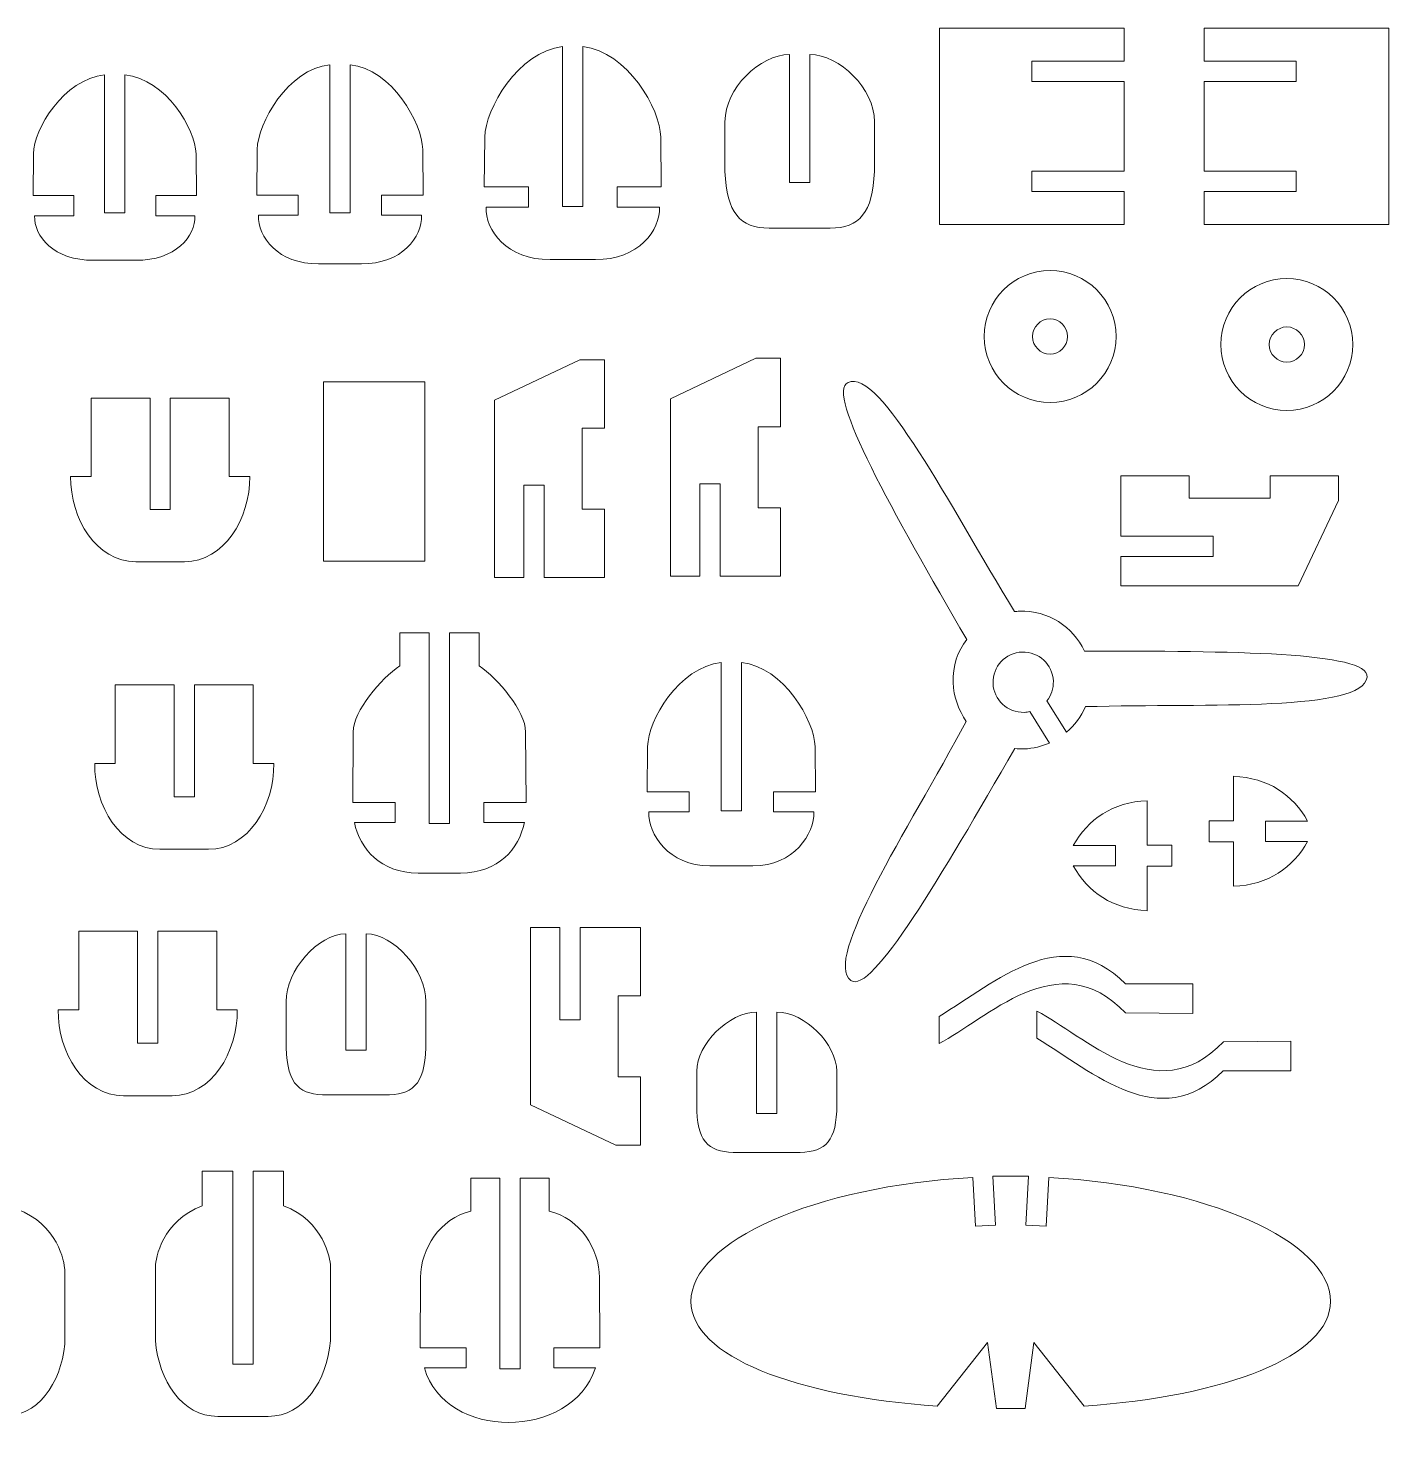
# Model space of a CAD drawing. Header units: centimetres. Extents: x -27.4 to 7.4, y -0.9 to 42.2.
# Drawn here: x -12.75 to 7.41, y -0.87 to 20.05 of the extents above; entities that cross this region are included whole.
import ezdxf

# ---------------------------------------------------------------- set-up
doc = ezdxf.new("R2010")
doc.units = ezdxf.units.CM
doc.header["$MEASUREMENT"] = 0
doc.layers.add('Camada 1', color=7, linetype='Continuous')

msp = doc.modelspace()

# ---------------------------------------------------------------- linework, layer by layer
at = {"layer": 'Camada 1', "lineweight": 9}
for points, knots in [([(3.48511, 17.63029), (3.48511, 17.63029), (3.48511, 17.14361), (3.48511, 17.14361), (3.48511, 17.14361), (3.48511, 17.14361), (0.7486, 17.14361), (0.7486, 17.14361), (0.7486, 17.14361), (0.7486, 17.14361), (0.7486, 20.04913), (0.7486, 20.04913), (0.7486, 20.04913), (0.7486, 20.04913), (3.48511, 20.04913), (3.48511, 20.04913), (3.48511, 20.04913), (3.48511, 20.04913), (3.48511, 19.56245), (3.48511, 19.56245), (3.48511, 19.56245), (3.48511, 19.56245), (2.12083, 19.56245), (2.12083, 19.56245), (2.12083, 19.56245), (2.12083, 19.56245), (2.12083, 19.26245), (2.12083, 19.26245), (2.12083, 19.26245), (2.12083, 19.26245), (3.48511, 19.26245), (3.48511, 19.26245), (3.48511, 19.26245), (3.48511, 19.26245), (3.48511, 17.93029), (3.48511, 17.93029), (3.48511, 17.93029), (3.48511, 17.93029), (2.12083, 17.93029), (2.12083, 17.93029), (2.12083, 17.93029), (2.12083, 17.93029), (2.12083, 17.63029), (2.12083, 17.63029), (2.12083, 17.63029), (2.12083, 17.63029), (3.48511, 17.63029), (3.48511, 17.63029)], [0, 0, 0, 0, 0.07692308, 0.07692308, 0.07692308, 0.07692308, 0.15384615, 0.15384615, 0.15384615, 0.15384615, 0.23076923, 0.23076923, 0.23076923, 0.23076923, 0.30769231, 0.30769231, 0.30769231, 0.30769231, 0.38461538, 0.38461538, 0.38461538, 0.38461538, 0.46153846, 0.46153846, 0.46153846, 0.46153846, 0.53846154, 0.53846154, 0.53846154, 0.53846154, 0.61538462, 0.61538462, 0.61538462, 0.61538462, 0.69230769, 0.69230769, 0.69230769, 0.69230769, 0.76923077, 0.76923077, 0.76923077, 0.76923077, 0.84615385, 0.84615385, 0.84615385, 0.84615385, 1, 1, 1, 1]), ([(4.67045, 17.63029), (4.67045, 17.63029), (4.67045, 17.14361), (4.67045, 17.14361), (4.67045, 17.14361), (4.67045, 17.14361), (7.40696, 17.14361), (7.40696, 17.14361), (7.40696, 17.14361), (7.40696, 17.14361), (7.40696, 20.04913), (7.40696, 20.04913), (7.40696, 20.04913), (7.40696, 20.04913), (4.67045, 20.04913), (4.67045, 20.04913), (4.67045, 20.04913), (4.67045, 20.04913), (4.67045, 19.56245), (4.67045, 19.56245), (4.67045, 19.56245), (4.67045, 19.56245), (6.03473, 19.56245), (6.03473, 19.56245), (6.03473, 19.56245), (6.03473, 19.56245), (6.03473, 19.26245), (6.03473, 19.26245), (6.03473, 19.26245), (6.03473, 19.26245), (4.67045, 19.26245), (4.67045, 19.26245), (4.67045, 19.26245), (4.67045, 19.26245), (4.67045, 17.93029), (4.67045, 17.93029), (4.67045, 17.93029), (4.67045, 17.93029), (6.03473, 17.93029), (6.03473, 17.93029), (6.03473, 17.93029), (6.03473, 17.93029), (6.03473, 17.63029), (6.03473, 17.63029), (6.03473, 17.63029), (6.03473, 17.63029), (4.67045, 17.63029), (4.67045, 17.63029)], [0, 0, 0, 0, 0.07692308, 0.07692308, 0.07692308, 0.07692308, 0.15384615, 0.15384615, 0.15384615, 0.15384615, 0.23076923, 0.23076923, 0.23076923, 0.23076923, 0.30769231, 0.30769231, 0.30769231, 0.30769231, 0.38461538, 0.38461538, 0.38461538, 0.38461538, 0.46153846, 0.46153846, 0.46153846, 0.46153846, 0.53846154, 0.53846154, 0.53846154, 0.53846154, 0.61538462, 0.61538462, 0.61538462, 0.61538462, 0.69230769, 0.69230769, 0.69230769, 0.69230769, 0.76923077, 0.76923077, 0.76923077, 0.76923077, 0.84615385, 0.84615385, 0.84615385, 0.84615385, 1, 1, 1, 1]), ([(-3.39793, 17.40148), (-3.38403, 17.05826), (-3.70798, 16.61525), (-4.34589, 16.62398), (-4.34589, 16.62398), (-4.34589, 16.62398), (-5.01947, 16.62398), (-5.01947, 16.62398), (-5.01947, 16.62398), (-5.65738, 16.61525), (-5.98133, 17.05826), (-5.96744, 17.40148), (-5.96744, 17.40148), (-5.96744, 17.40148), (-5.33916, 17.40148), (-5.33916, 17.40148), (-5.33916, 17.40148), (-5.33916, 17.40148), (-5.33916, 17.70148), (-5.33916, 17.70148), (-5.33916, 17.70148), (-5.33916, 17.70148), (-5.99335, 17.70148), (-5.99335, 17.70148), (-5.99335, 17.70148), (-5.99335, 17.70148), (-5.98646, 18.43506), (-5.98646, 18.43506), (-5.98646, 18.43506), (-5.98064, 18.84987), (-5.49278, 19.70455), (-4.83267, 19.77857), (-4.83267, 19.77857), (-4.83267, 19.77857), (-4.83267, 17.40736), (-4.83267, 17.40736), (-4.83267, 17.40736), (-4.83267, 17.40736), (-4.53267, 17.40736), (-4.53267, 17.40736), (-4.53267, 17.40736), (-4.53267, 17.40736), (-4.53267, 19.77857), (-4.53267, 19.77857), (-4.53267, 19.77857), (-3.87257, 19.70455), (-3.38473, 18.84987), (-3.37891, 18.43506), (-3.37891, 18.43506), (-3.37891, 18.43506), (-3.37203, 17.70148), (-3.37203, 17.70148), (-3.37203, 17.70148), (-3.37203, 17.70148), (-4.0262, 17.70148), (-4.0262, 17.70148), (-4.0262, 17.70148), (-4.0262, 17.70148), (-4.0262, 17.40148), (-4.0262, 17.40148), (-4.0262, 17.40148), (-4.0262, 17.40148), (-3.39793, 17.40148), (-3.39793, 17.40148)], [0, 0, 0, 0, 0.05882353, 0.05882353, 0.05882353, 0.05882353, 0.11764706, 0.11764706, 0.11764706, 0.11764706, 0.17647059, 0.17647059, 0.17647059, 0.17647059, 0.23529412, 0.23529412, 0.23529412, 0.23529412, 0.29411765, 0.29411765, 0.29411765, 0.29411765, 0.35294118, 0.35294118, 0.35294118, 0.35294118, 0.41176471, 0.41176471, 0.41176471, 0.41176471, 0.47058824, 0.47058824, 0.47058824, 0.47058824, 0.52941176, 0.52941176, 0.52941176, 0.52941176, 0.58823529, 0.58823529, 0.58823529, 0.58823529, 0.64705882, 0.64705882, 0.64705882, 0.64705882, 0.70588235, 0.70588235, 0.70588235, 0.70588235, 0.76470588, 0.76470588, 0.76470588, 0.76470588, 0.82352941, 0.82352941, 0.82352941, 0.82352941, 0.88235294, 0.88235294, 0.88235294, 0.88235294, 1, 1, 1, 1]), ([(-6.92363, 17.27858), (-6.91055, 16.95786), (-7.21517, 16.55377), (-7.81502, 16.56189), (-7.81502, 16.56189), (-7.81502, 16.56189), (-8.44845, 16.56189), (-8.44845, 16.56189), (-8.44845, 16.56189), (-9.04831, 16.55377), (-9.35293, 16.95786), (-9.33985, 17.27858), (-9.33985, 17.27858), (-9.33985, 17.27858), (-8.74906, 17.27858), (-8.74906, 17.27858), (-8.74906, 17.27858), (-8.74906, 17.27858), (-8.74906, 17.57858), (-8.74906, 17.57858), (-8.74906, 17.57858), (-8.74906, 17.57858), (-9.36423, 17.57858), (-9.36423, 17.57858), (-9.36423, 17.57858), (-9.36423, 17.57858), (-9.35776, 18.2542), (-9.35776, 18.2542), (-9.35776, 18.2542), (-9.35227, 18.64177), (-8.90245, 19.4404), (-8.28174, 19.50957), (-8.28174, 19.50957), (-8.28174, 19.50957), (-8.28174, 17.31691), (-8.28174, 17.31691), (-8.28174, 17.31691), (-8.28174, 17.31691), (-7.98174, 17.31691), (-7.98174, 17.31691), (-7.98174, 17.31691), (-7.98174, 17.31691), (-7.98174, 19.50957), (-7.98174, 19.50957), (-7.98174, 19.50957), (-7.36101, 19.4404), (-6.91121, 18.64177), (-6.90573, 18.2542), (-6.90573, 18.2542), (-6.90573, 18.2542), (-6.89927, 17.57858), (-6.89927, 17.57858), (-6.89927, 17.57858), (-6.89927, 17.57858), (-7.51441, 17.57858), (-7.51441, 17.57858), (-7.51441, 17.57858), (-7.51441, 17.57858), (-7.51441, 17.27858), (-7.51441, 17.27858), (-7.51441, 17.27858), (-7.51441, 17.27858), (-6.92363, 17.27858), (-6.92363, 17.27858)], [0, 0, 0, 0, 0.05882353, 0.05882353, 0.05882353, 0.05882353, 0.11764706, 0.11764706, 0.11764706, 0.11764706, 0.17647059, 0.17647059, 0.17647059, 0.17647059, 0.23529412, 0.23529412, 0.23529412, 0.23529412, 0.29411765, 0.29411765, 0.29411765, 0.29411765, 0.35294118, 0.35294118, 0.35294118, 0.35294118, 0.41176471, 0.41176471, 0.41176471, 0.41176471, 0.47058824, 0.47058824, 0.47058824, 0.47058824, 0.52941176, 0.52941176, 0.52941176, 0.52941176, 0.58823529, 0.58823529, 0.58823529, 0.58823529, 0.64705882, 0.64705882, 0.64705882, 0.64705882, 0.70588235, 0.70588235, 0.70588235, 0.70588235, 0.76470588, 0.76470588, 0.76470588, 0.76470588, 0.82352941, 0.82352941, 0.82352941, 0.82352941, 0.88235294, 0.88235294, 0.88235294, 0.88235294, 1, 1, 1, 1]), ([(-1.17078, 19.65979), (-1.17078, 19.65979), (-1.17078, 17.76574), (-1.17078, 17.76574), (-1.17078, 17.76574), (-1.17078, 17.76574), (-1.47078, 17.76574), (-1.47078, 17.76574), (-1.47078, 17.76574), (-1.47078, 17.76574), (-1.47078, 19.65979), (-1.47078, 19.65979), (-1.47078, 19.65979), (-1.91326, 19.65897), (-2.42794, 19.15731), (-2.42794, 18.66422), (-2.42794, 18.66422), (-2.42794, 18.66422), (-2.42794, 17.92634), (-2.42794, 17.92634), (-2.42794, 17.92634), (-2.40542, 17.31922), (-2.2051, 17.08827), (-1.7717, 17.08965), (-1.7717, 17.08965), (-1.7717, 17.08965), (-0.86987, 17.08965), (-0.86987, 17.08965), (-0.86987, 17.08965), (-0.43647, 17.08827), (-0.23614, 17.31922), (-0.21362, 17.92634), (-0.21362, 17.92634), (-0.21362, 17.92634), (-0.21362, 18.66422), (-0.21362, 18.66422), (-0.21362, 18.66422), (-0.21362, 19.1573), (-0.7283, 19.65897), (-1.17078, 19.65979)], [0, 0, 0, 0, 0.09090909, 0.09090909, 0.09090909, 0.09090909, 0.18181818, 0.18181818, 0.18181818, 0.18181818, 0.27272727, 0.27272727, 0.27272727, 0.27272727, 0.36363636, 0.36363636, 0.36363636, 0.36363636, 0.45454545, 0.45454545, 0.45454545, 0.45454545, 0.54545455, 0.54545455, 0.54545455, 0.54545455, 0.63636364, 0.63636364, 0.63636364, 0.63636364, 0.72727273, 0.72727273, 0.72727273, 0.72727273, 0.81818182, 0.81818182, 0.81818182, 0.81818182, 1, 1, 1, 1]), ([(-10.25805, 17.57068), (-10.25805, 17.57068), (-10.2644, 18.18963), (-10.2644, 18.18963), (-10.2644, 18.18963), (-10.26979, 18.55062), (-10.70904, 19.29443), (-11.31885, 19.35884), (-11.31885, 19.35884), (-11.31885, 19.35884), (-11.31885, 17.31669), (-11.31885, 17.31669), (-11.31885, 17.31669), (-11.31885, 17.31669), (-11.61885, 17.31669), (-11.61885, 17.31669), (-11.61885, 17.31669), (-11.61885, 17.31669), (-11.61885, 19.35884), (-11.61885, 19.35884), (-11.61885, 19.35884), (-12.22867, 19.29443), (-12.66795, 18.55062), (-12.67333, 18.18963), (-12.67333, 18.18963), (-12.67333, 18.18963), (-12.67967, 17.57068), (-12.67967, 17.57068), (-12.67967, 17.57068), (-12.67967, 17.57068), (-12.07533, 17.57068), (-12.07533, 17.57068), (-12.07533, 17.57068), (-12.07533, 17.57068), (-12.07533, 17.27068), (-12.07533, 17.27068), (-12.07533, 17.27068), (-12.07533, 17.27068), (-12.65574, 17.27068), (-12.65574, 17.27068), (-12.65574, 17.27068), (-12.66859, 16.97198), (-12.36932, 16.60591), (-11.78, 16.6135), (-11.78, 16.6135), (-11.78, 16.6135), (-11.15772, 16.6135), (-11.15772, 16.6135), (-11.15772, 16.6135), (-10.56841, 16.60591), (-10.26915, 16.97198), (-10.28199, 17.27068), (-10.28199, 17.27068), (-10.28199, 17.27068), (-10.8624, 17.27068), (-10.8624, 17.27068), (-10.8624, 17.27068), (-10.8624, 17.27068), (-10.8624, 17.57068), (-10.8624, 17.57068), (-10.8624, 17.57068), (-10.8624, 17.57068), (-10.25805, 17.57068), (-10.25805, 17.57068)], [0, 0, 0, 0, 0.05882353, 0.05882353, 0.05882353, 0.05882353, 0.11764706, 0.11764706, 0.11764706, 0.11764706, 0.17647059, 0.17647059, 0.17647059, 0.17647059, 0.23529412, 0.23529412, 0.23529412, 0.23529412, 0.29411765, 0.29411765, 0.29411765, 0.29411765, 0.35294118, 0.35294118, 0.35294118, 0.35294118, 0.41176471, 0.41176471, 0.41176471, 0.41176471, 0.47058824, 0.47058824, 0.47058824, 0.47058824, 0.52941176, 0.52941176, 0.52941176, 0.52941176, 0.58823529, 0.58823529, 0.58823529, 0.58823529, 0.64705882, 0.64705882, 0.64705882, 0.64705882, 0.70588235, 0.70588235, 0.70588235, 0.70588235, 0.76470588, 0.76470588, 0.76470588, 0.76470588, 0.82352941, 0.82352941, 0.82352941, 0.82352941, 0.88235294, 0.88235294, 0.88235294, 0.88235294, 1, 1, 1, 1]), ([(1.41245, 15.48358), (1.41245, 16.02305), (1.84975, 16.46032), (2.38921, 16.46032), (2.38921, 16.46032), (2.92866, 16.46032), (3.36597, 16.02305), (3.36597, 15.48358), (3.36597, 15.48358), (3.36597, 14.94414), (2.92866, 14.50682), (2.38921, 14.50682), (2.38921, 14.50682), (1.84975, 14.50682), (1.41245, 14.94414), (1.41245, 15.48358)], [0, 0, 0, 0, 0.2, 0.2, 0.2, 0.2, 0.4, 0.4, 0.4, 0.4, 0.6, 0.6, 0.6, 0.6, 1, 1, 1, 1]), ([(4.92005, 15.36485), (4.92005, 15.90431), (5.35735, 16.34161), (5.89679, 16.34161), (5.89679, 16.34161), (6.43626, 16.34161), (6.87357, 15.90431), (6.87357, 15.36485), (6.87357, 15.36485), (6.87357, 14.8254), (6.43626, 14.38809), (5.89679, 14.38809), (5.89679, 14.38809), (5.35735, 14.38809), (4.92005, 14.8254), (4.92005, 15.36485)], [0, 0, 0, 0, 0.2, 0.2, 0.2, 0.2, 0.4, 0.4, 0.4, 0.4, 0.6, 0.6, 0.6, 0.6, 1, 1, 1, 1]), ([(2.1292, 15.48358), (2.1292, 15.62717), (2.24561, 15.74357), (2.38921, 15.74357), (2.38921, 15.74357), (2.53281, 15.74357), (2.6492, 15.62717), (2.6492, 15.48358), (2.6492, 15.48358), (2.6492, 15.34), (2.53281, 15.22359), (2.38921, 15.22359), (2.38921, 15.22359), (2.24561, 15.22359), (2.1292, 15.34), (2.1292, 15.48358)], [0, 0, 0, 0, 0.2, 0.2, 0.2, 0.2, 0.4, 0.4, 0.4, 0.4, 0.6, 0.6, 0.6, 0.6, 1, 1, 1, 1]), ([(5.63681, 15.36485), (5.63681, 15.50844), (5.75321, 15.62486), (5.89679, 15.62486), (5.89679, 15.62486), (6.04041, 15.62486), (6.15681, 15.50844), (6.15681, 15.36485), (6.15681, 15.36485), (6.15681, 15.22125), (6.04041, 15.10485), (5.89679, 15.10485), (5.89679, 15.10485), (5.75321, 15.10485), (5.63681, 15.22125), (5.63681, 15.36485)], [0, 0, 0, 0, 0.2, 0.2, 0.2, 0.2, 0.4, 0.4, 0.4, 0.4, 0.6, 0.6, 0.6, 0.6, 1, 1, 1, 1]), ([(-4.2145, 12.92621), (-4.2145, 12.92621), (-4.54459, 12.92621), (-4.54459, 12.92621), (-4.54459, 12.92621), (-4.54459, 12.92621), (-4.54459, 14.12621), (-4.54459, 14.12621), (-4.54459, 14.12621), (-4.54459, 14.12621), (-4.2145, 14.12621), (-4.2145, 14.12621), (-4.2145, 14.12621), (-4.2145, 14.12621), (-4.2145, 15.13976), (-4.2145, 15.13976), (-4.2145, 15.13976), (-4.2145, 15.13976), (-4.58015, 15.13976), (-4.58015, 15.13976), (-4.58015, 15.13976), (-4.58015, 15.13976), (-5.84374, 14.5406), (-5.84374, 14.5406), (-5.84374, 14.5406), (-5.84374, 14.5406), (-5.84374, 11.91285), (-5.84374, 11.91285), (-5.84374, 11.91285), (-5.84374, 11.91285), (-5.40849, 11.91285), (-5.40849, 11.91285), (-5.40849, 11.91285), (-5.40849, 11.91285), (-5.40849, 13.28108), (-5.40849, 13.28108), (-5.40849, 13.28108), (-5.40849, 13.28108), (-5.10849, 13.28108), (-5.10849, 13.28108), (-5.10849, 13.28108), (-5.10849, 13.28108), (-5.10849, 11.91285), (-5.10849, 11.91285), (-5.10849, 11.91285), (-5.10849, 11.91285), (-4.2145, 11.91285), (-4.2145, 11.91285), (-4.2145, 11.91285), (-4.2145, 11.91285), (-4.2145, 12.92621), (-4.2145, 12.92621)], [0, 0, 0, 0, 0.07142857, 0.07142857, 0.07142857, 0.07142857, 0.14285714, 0.14285714, 0.14285714, 0.14285714, 0.21428571, 0.21428571, 0.21428571, 0.21428571, 0.28571429, 0.28571429, 0.28571429, 0.28571429, 0.35714286, 0.35714286, 0.35714286, 0.35714286, 0.42857143, 0.42857143, 0.42857143, 0.42857143, 0.5, 0.5, 0.5, 0.5, 0.57142857, 0.57142857, 0.57142857, 0.57142857, 0.64285714, 0.64285714, 0.64285714, 0.64285714, 0.71428571, 0.71428571, 0.71428571, 0.71428571, 0.78571429, 0.78571429, 0.78571429, 0.78571429, 0.85714286, 0.85714286, 0.85714286, 0.85714286, 1, 1, 1, 1]), ([(-1.6057, 12.94738), (-1.6057, 12.94738), (-1.93579, 12.94738), (-1.93579, 12.94738), (-1.93579, 12.94738), (-1.93579, 12.94738), (-1.93579, 14.14738), (-1.93579, 14.14738), (-1.93579, 14.14738), (-1.93579, 14.14738), (-1.6057, 14.14738), (-1.6057, 14.14738), (-1.6057, 14.14738), (-1.6057, 14.14738), (-1.6057, 15.16093), (-1.6057, 15.16093), (-1.6057, 15.16093), (-1.6057, 15.16093), (-1.97135, 15.16093), (-1.97135, 15.16093), (-1.97135, 15.16093), (-1.97135, 15.16093), (-3.23494, 14.56177), (-3.23494, 14.56177), (-3.23494, 14.56177), (-3.23494, 14.56177), (-3.23494, 11.93402), (-3.23494, 11.93402), (-3.23494, 11.93402), (-3.23494, 11.93402), (-2.79969, 11.93402), (-2.79969, 11.93402), (-2.79969, 11.93402), (-2.79969, 11.93402), (-2.79969, 13.30225), (-2.79969, 13.30225), (-2.79969, 13.30225), (-2.79969, 13.30225), (-2.49969, 13.30225), (-2.49969, 13.30225), (-2.49969, 13.30225), (-2.49969, 13.30225), (-2.49969, 11.93402), (-2.49969, 11.93402), (-2.49969, 11.93402), (-2.49969, 11.93402), (-1.6057, 11.93402), (-1.6057, 11.93402), (-1.6057, 11.93402), (-1.6057, 11.93402), (-1.6057, 12.94738), (-1.6057, 12.94738)], [0, 0, 0, 0, 0.07142857, 0.07142857, 0.07142857, 0.07142857, 0.14285714, 0.14285714, 0.14285714, 0.14285714, 0.21428571, 0.21428571, 0.21428571, 0.21428571, 0.28571429, 0.28571429, 0.28571429, 0.28571429, 0.35714286, 0.35714286, 0.35714286, 0.35714286, 0.42857143, 0.42857143, 0.42857143, 0.42857143, 0.5, 0.5, 0.5, 0.5, 0.57142857, 0.57142857, 0.57142857, 0.57142857, 0.64285714, 0.64285714, 0.64285714, 0.64285714, 0.71428571, 0.71428571, 0.71428571, 0.71428571, 0.78571429, 0.78571429, 0.78571429, 0.78571429, 0.85714286, 0.85714286, 0.85714286, 0.85714286, 1, 1, 1, 1]), ([(2.34188, 10.08738), (2.34188, 10.08738), (2.63415, 9.62218), (2.63415, 9.62218), (2.63415, 9.62218), (2.74935, 9.72363), (2.85313, 9.8582), (2.91315, 10.00138), (2.91315, 10.00138), (4.76669, 10.05193), (7.0277, 9.9252), (7.08473, 10.44019), (7.08473, 10.44019), (7.12625, 10.81499), (5.06144, 10.82361), (2.89731, 10.82554), (2.89731, 10.82554), (2.72961, 11.1863), (2.35758, 11.43042), (1.93488, 11.41512), (1.93488, 11.41512), (1.90996, 11.41421), (1.8852, 11.41242), (1.86196, 11.4099), (1.86196, 11.4099), (0.8925, 12.98998), (-0.12824, 15.01142), (-0.6027, 14.80328), (-0.6027, 14.80328), (-0.94808, 14.65186), (0.07687, 12.85934), (1.15479, 10.99377), (1.15479, 10.99377), (1.01903, 10.8238), (0.94347, 10.59942), (0.95219, 10.35859), (0.95219, 10.35859), (0.95995, 10.14434), (1.03329, 9.94784), (1.14823, 9.78343), (1.14823, 9.78343), (0.26134, 8.14846), (-0.97893, 6.25375), (-0.56144, 5.9469), (-0.56144, 5.9469), (-0.25758, 5.72351), (0.78228, 7.50741), (1.86557, 9.38065), (1.86557, 9.38065), (1.91205, 9.37581), (1.96009, 9.37413), (2.00871, 9.3759), (2.00871, 9.3759), (2.13614, 9.38051), (2.26925, 9.41582), (2.38015, 9.46261), (2.38015, 9.46261), (2.38015, 9.46261), (2.08788, 9.92781), (2.08788, 9.92781), (2.08788, 9.92781), (2.06219, 9.9222), (2.03416, 9.91783), (2.00694, 9.91685), (2.00694, 9.91685), (1.76036, 9.90792), (1.55316, 10.10063), (1.54423, 10.34724), (1.54423, 10.34724), (1.53531, 10.59382), (1.72801, 10.80101), (1.97461, 10.80995), (1.97461, 10.80995), (2.22121, 10.81886), (2.4284, 10.62615), (2.43732, 10.37957), (2.43732, 10.37957), (2.44133, 10.2692), (2.40536, 10.16765), (2.34188, 10.08738)], [0, 0, 0, 0, 0.04761905, 0.04761905, 0.04761905, 0.04761905, 0.0952381, 0.0952381, 0.0952381, 0.0952381, 0.14285714, 0.14285714, 0.14285714, 0.14285714, 0.19047619, 0.19047619, 0.19047619, 0.19047619, 0.23809524, 0.23809524, 0.23809524, 0.23809524, 0.28571429, 0.28571429, 0.28571429, 0.28571429, 0.33333333, 0.33333333, 0.33333333, 0.33333333, 0.38095238, 0.38095238, 0.38095238, 0.38095238, 0.42857143, 0.42857143, 0.42857143, 0.42857143, 0.47619048, 0.47619048, 0.47619048, 0.47619048, 0.52380952, 0.52380952, 0.52380952, 0.52380952, 0.57142857, 0.57142857, 0.57142857, 0.57142857, 0.61904762, 0.61904762, 0.61904762, 0.61904762, 0.66666667, 0.66666667, 0.66666667, 0.66666667, 0.71428571, 0.71428571, 0.71428571, 0.71428571, 0.76190476, 0.76190476, 0.76190476, 0.76190476, 0.80952381, 0.80952381, 0.80952381, 0.80952381, 0.85714286, 0.85714286, 0.85714286, 0.85714286, 0.9047619, 0.9047619, 0.9047619, 0.9047619, 1, 1, 1, 1]), ([(-8.3739, 12.15583), (-8.3739, 12.15583), (-8.3739, 14.81392), (-8.3739, 14.81392), (-8.3739, 14.81392), (-8.3739, 14.81392), (-6.87471, 14.81392), (-6.87471, 14.81392), (-6.87471, 14.81392), (-6.87471, 14.81392), (-6.87471, 12.15583), (-6.87471, 12.15583), (-6.87471, 12.15583), (-6.87471, 12.15583), (-8.3739, 12.15583), (-8.3739, 12.15583)], [0, 0, 0, 0, 0.2, 0.2, 0.2, 0.2, 0.4, 0.4, 0.4, 0.4, 0.6, 0.6, 0.6, 0.6, 1, 1, 1, 1]), ([(-10.64551, 14.57055), (-10.64551, 14.57055), (-10.64551, 12.92056), (-10.64551, 12.92056), (-10.64551, 12.92056), (-10.64551, 12.92056), (-10.94551, 12.92056), (-10.94551, 12.92056), (-10.94551, 12.92056), (-10.94551, 12.92056), (-10.94556, 14.57048), (-10.94556, 14.57048), (-10.94556, 14.57048), (-10.94556, 14.57048), (-11.81861, 14.57055), (-11.81861, 14.57055), (-11.81861, 14.57055), (-11.81861, 14.57055), (-11.81861, 13.40961), (-11.81861, 13.40961), (-11.81861, 13.40961), (-11.81861, 13.40961), (-12.12226, 13.40961), (-12.12226, 13.40961), (-12.12226, 13.40961), (-12.12944, 12.78573), (-11.74067, 12.14813), (-11.15652, 12.14813), (-11.15652, 12.14813), (-11.15652, 12.14813), (-10.43451, 12.14813), (-10.43451, 12.14813), (-10.43451, 12.14813), (-9.85036, 12.14813), (-9.46159, 12.78573), (-9.46878, 13.40961), (-9.46878, 13.40961), (-9.46878, 13.40961), (-9.7724, 13.40961), (-9.7724, 13.40961), (-9.7724, 13.40961), (-9.7724, 13.40961), (-9.77245, 14.57048), (-9.77245, 14.57048), (-9.77245, 14.57048), (-9.77245, 14.57048), (-10.64551, 14.57055), (-10.64551, 14.57055)], [0, 0, 0, 0, 0.07692308, 0.07692308, 0.07692308, 0.07692308, 0.15384615, 0.15384615, 0.15384615, 0.15384615, 0.23076923, 0.23076923, 0.23076923, 0.23076923, 0.30769231, 0.30769231, 0.30769231, 0.30769231, 0.38461538, 0.38461538, 0.38461538, 0.38461538, 0.46153846, 0.46153846, 0.46153846, 0.46153846, 0.53846154, 0.53846154, 0.53846154, 0.53846154, 0.61538462, 0.61538462, 0.61538462, 0.61538462, 0.69230769, 0.69230769, 0.69230769, 0.69230769, 0.76923077, 0.76923077, 0.76923077, 0.76923077, 0.84615385, 0.84615385, 0.84615385, 0.84615385, 1, 1, 1, 1]), ([(4.45031, 13.41917), (4.45031, 13.41917), (4.45031, 13.08908), (4.45031, 13.08908), (4.45031, 13.08908), (4.45031, 13.08908), (5.65031, 13.08908), (5.65031, 13.08908), (5.65031, 13.08908), (5.65031, 13.08908), (5.65031, 13.41917), (5.65031, 13.41917), (5.65031, 13.41917), (5.65031, 13.41917), (6.66386, 13.41917), (6.66386, 13.41917), (6.66386, 13.41917), (6.66386, 13.41917), (6.66386, 13.05352), (6.66386, 13.05352), (6.66386, 13.05352), (6.66386, 13.05352), (6.0647, 11.78993), (6.0647, 11.78993), (6.0647, 11.78993), (6.0647, 11.78993), (3.43695, 11.78993), (3.43695, 11.78993), (3.43695, 11.78993), (3.43695, 11.78993), (3.43695, 12.22518), (3.43695, 12.22518), (3.43695, 12.22518), (3.43695, 12.22518), (4.80518, 12.22518), (4.80518, 12.22518), (4.80518, 12.22518), (4.80518, 12.22518), (4.80518, 12.52518), (4.80518, 12.52518), (4.80518, 12.52518), (4.80518, 12.52518), (3.43695, 12.52518), (3.43695, 12.52518), (3.43695, 12.52518), (3.43695, 12.52518), (3.43695, 13.41917), (3.43695, 13.41917), (3.43695, 13.41917), (3.43695, 13.41917), (4.45031, 13.41917), (4.45031, 13.41917)], [0, 0, 0, 0, 0.07142857, 0.07142857, 0.07142857, 0.07142857, 0.14285714, 0.14285714, 0.14285714, 0.14285714, 0.21428571, 0.21428571, 0.21428571, 0.21428571, 0.28571429, 0.28571429, 0.28571429, 0.28571429, 0.35714286, 0.35714286, 0.35714286, 0.35714286, 0.42857143, 0.42857143, 0.42857143, 0.42857143, 0.5, 0.5, 0.5, 0.5, 0.57142857, 0.57142857, 0.57142857, 0.57142857, 0.64285714, 0.64285714, 0.64285714, 0.64285714, 0.71428571, 0.71428571, 0.71428571, 0.71428571, 0.78571429, 0.78571429, 0.78571429, 0.78571429, 0.85714286, 0.85714286, 0.85714286, 0.85714286, 1, 1, 1, 1]), ([(-5.39897, 8.28388), (-5.48244, 7.89482), (-5.78004, 7.53755), (-6.3444, 7.53755), (-6.3444, 7.53755), (-6.3444, 7.53755), (-6.97262, 7.53755), (-6.97262, 7.53755), (-6.97262, 7.53755), (-7.53698, 7.53755), (-7.83458, 7.89482), (-7.91805, 8.28388), (-7.91805, 8.28388), (-7.91805, 8.28388), (-7.31465, 8.28388), (-7.31465, 8.28388), (-7.31465, 8.28388), (-7.31465, 8.28388), (-7.31465, 8.58388), (-7.31465, 8.58388), (-7.31465, 8.58388), (-7.31465, 8.58388), (-7.94271, 8.58388), (-7.94271, 8.58388), (-7.94271, 8.58388), (-7.94271, 8.58388), (-7.9362, 9.62417), (-7.9362, 9.62417), (-7.9362, 9.62417), (-7.9342, 9.94423), (-7.5232, 10.41365), (-7.24727, 10.60788), (-7.24727, 10.60788), (-7.24727, 10.60788), (-7.24727, 11.09521), (-7.24727, 11.09521), (-7.24727, 11.09521), (-7.24727, 11.09521), (-6.80851, 11.09521), (-6.80851, 11.09521), (-6.80851, 11.09521), (-6.80851, 11.09521), (-6.80851, 8.26934), (-6.80851, 8.26934), (-6.80851, 8.26934), (-6.80851, 8.26934), (-6.50851, 8.26934), (-6.50851, 8.26934), (-6.50851, 8.26934), (-6.50851, 8.26934), (-6.50851, 11.09521), (-6.50851, 11.09521), (-6.50851, 11.09521), (-6.50851, 11.09521), (-6.06975, 11.09521), (-6.06975, 11.09521), (-6.06975, 11.09521), (-6.06975, 11.09521), (-6.06975, 10.60788), (-6.06975, 10.60788), (-6.06975, 10.60788), (-5.79382, 10.41365), (-5.38293, 9.94423), (-5.38091, 9.62417), (-5.38091, 9.62417), (-5.38091, 9.62417), (-5.37431, 8.58388), (-5.37431, 8.58388), (-5.37431, 8.58388), (-5.37431, 8.58388), (-6.00237, 8.58388), (-6.00237, 8.58388), (-6.00237, 8.58388), (-6.00237, 8.58388), (-6.00237, 8.28388), (-6.00237, 8.28388), (-6.00237, 8.28388), (-6.00237, 8.28388), (-5.39897, 8.28388), (-5.39897, 8.28388)], [0, 0, 0, 0, 0.04761905, 0.04761905, 0.04761905, 0.04761905, 0.0952381, 0.0952381, 0.0952381, 0.0952381, 0.14285714, 0.14285714, 0.14285714, 0.14285714, 0.19047619, 0.19047619, 0.19047619, 0.19047619, 0.23809524, 0.23809524, 0.23809524, 0.23809524, 0.28571429, 0.28571429, 0.28571429, 0.28571429, 0.33333333, 0.33333333, 0.33333333, 0.33333333, 0.38095238, 0.38095238, 0.38095238, 0.38095238, 0.42857143, 0.42857143, 0.42857143, 0.42857143, 0.47619048, 0.47619048, 0.47619048, 0.47619048, 0.52380952, 0.52380952, 0.52380952, 0.52380952, 0.57142857, 0.57142857, 0.57142857, 0.57142857, 0.61904762, 0.61904762, 0.61904762, 0.61904762, 0.66666667, 0.66666667, 0.66666667, 0.66666667, 0.71428571, 0.71428571, 0.71428571, 0.71428571, 0.76190476, 0.76190476, 0.76190476, 0.76190476, 0.80952381, 0.80952381, 0.80952381, 0.80952381, 0.85714286, 0.85714286, 0.85714286, 0.85714286, 0.9047619, 0.9047619, 0.9047619, 0.9047619, 1, 1, 1, 1]), ([(-1.11175, 8.4419), (-1.09854, 8.12382), (-1.4067, 7.63656), (-2.01349, 7.64463), (-2.01349, 7.64463), (-2.01349, 7.64463), (-2.65425, 7.64463), (-2.65425, 7.64463), (-2.65425, 7.64463), (-3.26106, 7.63656), (-3.5692, 8.12382), (-3.55599, 8.4419), (-3.55599, 8.4419), (-3.55599, 8.4419), (-2.95835, 8.4419), (-2.95835, 8.4419), (-2.95835, 8.4419), (-2.95835, 8.4419), (-2.95835, 8.7419), (-2.95835, 8.7419), (-2.95835, 8.7419), (-2.95835, 8.7419), (-3.58063, 8.7419), (-3.58063, 8.7419), (-3.58063, 8.7419), (-3.58063, 8.7419), (-3.57408, 9.41079), (-3.57408, 9.41079), (-3.57408, 9.41079), (-3.56854, 9.79521), (-3.11177, 10.58732), (-2.48387, 10.65593), (-2.48387, 10.65593), (-2.48387, 10.65593), (-2.48387, 8.45833), (-2.48387, 8.45833), (-2.48387, 8.45833), (-2.48387, 8.45833), (-2.18387, 8.45833), (-2.18387, 8.45833), (-2.18387, 8.45833), (-2.18387, 8.45833), (-2.18387, 10.65593), (-2.18387, 10.65593), (-2.18387, 10.65593), (-1.55594, 10.58732), (-1.09921, 9.79521), (-1.09365, 9.41079), (-1.09365, 9.41079), (-1.09365, 9.41079), (-1.08712, 8.7419), (-1.08712, 8.7419), (-1.08712, 8.7419), (-1.08712, 8.7419), (-1.7094, 8.7419), (-1.7094, 8.7419), (-1.7094, 8.7419), (-1.7094, 8.7419), (-1.7094, 8.4419), (-1.7094, 8.4419), (-1.7094, 8.4419), (-1.7094, 8.4419), (-1.11175, 8.4419), (-1.11175, 8.4419)], [0, 0, 0, 0, 0.05882353, 0.05882353, 0.05882353, 0.05882353, 0.11764706, 0.11764706, 0.11764706, 0.11764706, 0.17647059, 0.17647059, 0.17647059, 0.17647059, 0.23529412, 0.23529412, 0.23529412, 0.23529412, 0.29411765, 0.29411765, 0.29411765, 0.29411765, 0.35294118, 0.35294118, 0.35294118, 0.35294118, 0.41176471, 0.41176471, 0.41176471, 0.41176471, 0.47058824, 0.47058824, 0.47058824, 0.47058824, 0.52941176, 0.52941176, 0.52941176, 0.52941176, 0.58823529, 0.58823529, 0.58823529, 0.58823529, 0.64705882, 0.64705882, 0.64705882, 0.64705882, 0.70588235, 0.70588235, 0.70588235, 0.70588235, 0.76470588, 0.76470588, 0.76470588, 0.76470588, 0.82352941, 0.82352941, 0.82352941, 0.82352941, 0.88235294, 0.88235294, 0.88235294, 0.88235294, 1, 1, 1, 1]), ([(-10.28914, 10.32591), (-10.28914, 10.32591), (-10.28914, 8.66576), (-10.28914, 8.66576), (-10.28914, 8.66576), (-10.28914, 8.66576), (-10.58914, 8.66576), (-10.58914, 8.66576), (-10.58914, 8.66576), (-10.58914, 8.66576), (-10.58914, 10.32591), (-10.58914, 10.32591), (-10.58914, 10.32591), (-10.58914, 10.32591), (-11.46227, 10.32591), (-11.46227, 10.32591), (-11.46227, 10.32591), (-11.46227, 10.32591), (-11.46227, 9.15783), (-11.46227, 9.15783), (-11.46227, 9.15783), (-11.46227, 9.15783), (-11.7659, 9.15783), (-11.7659, 9.15783), (-11.7659, 9.15783), (-11.77306, 8.53009), (-11.3843, 7.88857), (-10.80016, 7.88857), (-10.80016, 7.88857), (-10.80016, 7.88857), (-10.07813, 7.88857), (-10.07813, 7.88857), (-10.07813, 7.88857), (-9.49399, 7.88857), (-9.10521, 8.53009), (-9.11239, 9.15783), (-9.11239, 9.15783), (-9.11239, 9.15783), (-9.41602, 9.15783), (-9.41602, 9.15783), (-9.41602, 9.15783), (-9.41602, 9.15783), (-9.41602, 10.32591), (-9.41602, 10.32591), (-9.41602, 10.32591), (-9.41602, 10.32591), (-10.28914, 10.32591), (-10.28914, 10.32591)], [0, 0, 0, 0, 0.07692308, 0.07692308, 0.07692308, 0.07692308, 0.15384615, 0.15384615, 0.15384615, 0.15384615, 0.23076923, 0.23076923, 0.23076923, 0.23076923, 0.30769231, 0.30769231, 0.30769231, 0.30769231, 0.38461538, 0.38461538, 0.38461538, 0.38461538, 0.46153846, 0.46153846, 0.46153846, 0.46153846, 0.53846154, 0.53846154, 0.53846154, 0.53846154, 0.61538462, 0.61538462, 0.61538462, 0.61538462, 0.69230769, 0.69230769, 0.69230769, 0.69230769, 0.76923077, 0.76923077, 0.76923077, 0.76923077, 0.84615385, 0.84615385, 0.84615385, 0.84615385, 1, 1, 1, 1]), ([(6.20509, 8.00553), (5.99004, 7.61579), (5.61866, 7.36166), (5.10834, 7.34127), (5.10834, 7.34127), (5.10834, 7.34127), (5.10834, 7.99943), (5.10834, 7.99943), (5.10834, 7.99943), (5.10834, 7.99943), (4.74396, 7.99943), (4.74396, 7.99943), (4.74396, 7.99943), (4.74396, 7.99943), (4.74396, 8.31163), (4.74396, 8.31163), (4.74396, 8.31163), (4.74396, 8.31163), (5.10834, 8.31163), (5.10834, 8.31163), (5.10834, 8.31163), (5.10834, 8.31163), (5.10834, 8.96979), (5.10834, 8.96979), (5.10834, 8.96979), (5.61866, 8.94941), (5.99004, 8.69527), (6.20509, 8.30553), (6.20509, 8.30553), (6.20509, 8.30553), (5.57986, 8.30553), (5.57986, 8.30553), (5.57986, 8.30553), (5.57986, 8.30553), (5.57986, 8.00553), (5.57986, 8.00553), (5.57986, 8.00553), (5.57986, 8.00553), (6.20509, 8.00553), (6.20509, 8.00553)], [0, 0, 0, 0, 0.09090909, 0.09090909, 0.09090909, 0.09090909, 0.18181818, 0.18181818, 0.18181818, 0.18181818, 0.27272727, 0.27272727, 0.27272727, 0.27272727, 0.36363636, 0.36363636, 0.36363636, 0.36363636, 0.45454545, 0.45454545, 0.45454545, 0.45454545, 0.54545455, 0.54545455, 0.54545455, 0.54545455, 0.63636364, 0.63636364, 0.63636364, 0.63636364, 0.72727273, 0.72727273, 0.72727273, 0.72727273, 0.81818182, 0.81818182, 0.81818182, 0.81818182, 1, 1, 1, 1]), ([(2.73248, 7.64372), (2.94753, 7.25398), (3.31891, 6.99985), (3.82923, 6.97946), (3.82923, 6.97946), (3.82923, 6.97946), (3.82923, 7.63762), (3.82923, 7.63762), (3.82923, 7.63762), (3.82923, 7.63762), (4.19361, 7.63762), (4.19361, 7.63762), (4.19361, 7.63762), (4.19361, 7.63762), (4.19361, 7.94982), (4.19361, 7.94982), (4.19361, 7.94982), (4.19361, 7.94982), (3.82923, 7.94982), (3.82923, 7.94982), (3.82923, 7.94982), (3.82923, 7.94982), (3.82923, 8.60798), (3.82923, 8.60798), (3.82923, 8.60798), (3.31891, 8.5876), (2.94753, 8.33346), (2.73248, 7.94372), (2.73248, 7.94372), (2.73248, 7.94372), (3.35771, 7.94372), (3.35771, 7.94372), (3.35771, 7.94372), (3.35771, 7.94372), (3.35771, 7.64372), (3.35771, 7.64372), (3.35771, 7.64372), (3.35771, 7.64372), (2.73248, 7.64372), (2.73248, 7.64372)], [0, 0, 0, 0, 0.09090909, 0.09090909, 0.09090909, 0.09090909, 0.18181818, 0.18181818, 0.18181818, 0.18181818, 0.27272727, 0.27272727, 0.27272727, 0.27272727, 0.36363636, 0.36363636, 0.36363636, 0.36363636, 0.45454545, 0.45454545, 0.45454545, 0.45454545, 0.54545455, 0.54545455, 0.54545455, 0.54545455, 0.63636364, 0.63636364, 0.63636364, 0.63636364, 0.72727273, 0.72727273, 0.72727273, 0.72727273, 0.81818182, 0.81818182, 0.81818182, 0.81818182, 1, 1, 1, 1]), ([(-3.68104, 5.71793), (-3.68104, 5.71793), (-4.01113, 5.71793), (-4.01113, 5.71793), (-4.01113, 5.71793), (-4.01113, 5.71793), (-4.01113, 4.51793), (-4.01113, 4.51793), (-4.01113, 4.51793), (-4.01113, 4.51793), (-3.68104, 4.51793), (-3.68104, 4.51793), (-3.68104, 4.51793), (-3.68104, 4.51793), (-3.68104, 3.50438), (-3.68104, 3.50438), (-3.68104, 3.50438), (-3.68104, 3.50438), (-4.04669, 3.50438), (-4.04669, 3.50438), (-4.04669, 3.50438), (-4.04669, 3.50438), (-5.31028, 4.10354), (-5.31028, 4.10354), (-5.31028, 4.10354), (-5.31028, 4.10354), (-5.31028, 6.73129), (-5.31028, 6.73129), (-5.31028, 6.73129), (-5.31028, 6.73129), (-4.87503, 6.73129), (-4.87503, 6.73129), (-4.87503, 6.73129), (-4.87503, 6.73129), (-4.87503, 5.36306), (-4.87503, 5.36306), (-4.87503, 5.36306), (-4.87503, 5.36306), (-4.57503, 5.36306), (-4.57503, 5.36306), (-4.57503, 5.36306), (-4.57503, 5.36306), (-4.57503, 6.73129), (-4.57503, 6.73129), (-4.57503, 6.73129), (-4.57503, 6.73129), (-3.68104, 6.73129), (-3.68104, 6.73129), (-3.68104, 6.73129), (-3.68104, 6.73129), (-3.68104, 5.71793), (-3.68104, 5.71793)], [0, 0, 0, 0, 0.07142857, 0.07142857, 0.07142857, 0.07142857, 0.14285714, 0.14285714, 0.14285714, 0.14285714, 0.21428571, 0.21428571, 0.21428571, 0.21428571, 0.28571429, 0.28571429, 0.28571429, 0.28571429, 0.35714286, 0.35714286, 0.35714286, 0.35714286, 0.42857143, 0.42857143, 0.42857143, 0.42857143, 0.5, 0.5, 0.5, 0.5, 0.57142857, 0.57142857, 0.57142857, 0.57142857, 0.64285714, 0.64285714, 0.64285714, 0.64285714, 0.71428571, 0.71428571, 0.71428571, 0.71428571, 0.78571429, 0.78571429, 0.78571429, 0.78571429, 0.85714286, 0.85714286, 0.85714286, 0.85714286, 1, 1, 1, 1]), ([(0.74514, 5.41413), (1.59234, 5.92331), (2.5597, 6.83508), (3.50501, 5.89707), (3.50501, 5.89707), (3.50501, 5.89707), (4.50604, 5.89707), (4.50604, 5.89707), (4.50604, 5.89707), (4.50604, 5.89707), (4.50604, 5.45462), (4.50604, 5.45462), (4.50604, 5.45462), (4.50604, 5.45462), (3.50872, 5.46506), (3.50872, 5.46506), (3.50872, 5.46506), (2.51285, 6.51464), (1.43654, 5.3546), (0.74514, 5.01464), (0.74514, 5.01464), (0.74514, 5.01464), (0.74514, 5.41413), (0.74514, 5.41413)], [0, 0, 0, 0, 0.14285714, 0.14285714, 0.14285714, 0.14285714, 0.28571429, 0.28571429, 0.28571429, 0.28571429, 0.42857143, 0.42857143, 0.42857143, 0.42857143, 0.57142857, 0.57142857, 0.57142857, 0.57142857, 0.71428571, 0.71428571, 0.71428571, 0.71428571, 1, 1, 1, 1]), ([(-10.83004, 6.67688), (-10.83004, 6.67688), (-10.83004, 5.01672), (-10.83004, 5.01672), (-10.83004, 5.01672), (-10.83004, 5.01672), (-11.13004, 5.01672), (-11.13004, 5.01672), (-11.13004, 5.01672), (-11.13004, 5.01672), (-11.13004, 6.67688), (-11.13004, 6.67688), (-11.13004, 6.67688), (-11.13004, 6.67688), (-12.00316, 6.67688), (-12.00316, 6.67688), (-12.00316, 6.67688), (-12.00316, 6.67688), (-12.00316, 5.50879), (-12.00316, 5.50879), (-12.00316, 5.50879), (-12.00316, 5.50879), (-12.30678, 5.50879), (-12.30678, 5.50879), (-12.30678, 5.50879), (-12.31397, 4.88106), (-11.9252, 4.23953), (-11.34105, 4.23953), (-11.34105, 4.23953), (-11.34105, 4.23953), (-10.61903, 4.23953), (-10.61903, 4.23953), (-10.61903, 4.23953), (-10.03489, 4.23953), (-9.64611, 4.88106), (-9.65329, 5.50879), (-9.65329, 5.50879), (-9.65329, 5.50879), (-9.95693, 5.50879), (-9.95693, 5.50879), (-9.95693, 5.50879), (-9.95693, 5.50879), (-9.95693, 6.67688), (-9.95693, 6.67688), (-9.95693, 6.67688), (-9.95693, 6.67688), (-10.83004, 6.67688), (-10.83004, 6.67688)], [0, 0, 0, 0, 0.07692308, 0.07692308, 0.07692308, 0.07692308, 0.15384615, 0.15384615, 0.15384615, 0.15384615, 0.23076923, 0.23076923, 0.23076923, 0.23076923, 0.30769231, 0.30769231, 0.30769231, 0.30769231, 0.38461538, 0.38461538, 0.38461538, 0.38461538, 0.46153846, 0.46153846, 0.46153846, 0.46153846, 0.53846154, 0.53846154, 0.53846154, 0.53846154, 0.61538462, 0.61538462, 0.61538462, 0.61538462, 0.69230769, 0.69230769, 0.69230769, 0.69230769, 0.76923077, 0.76923077, 0.76923077, 0.76923077, 0.84615385, 0.84615385, 0.84615385, 0.84615385, 1, 1, 1, 1]), ([(-7.74419, 6.63667), (-7.74419, 6.63667), (-7.74419, 4.91306), (-7.74419, 4.91306), (-7.74419, 4.91306), (-7.74419, 4.91306), (-8.04419, 4.91306), (-8.04419, 4.91306), (-8.04419, 4.91306), (-8.04419, 4.91306), (-8.04419, 6.63667), (-8.04419, 6.63667), (-8.04419, 6.63667), (-8.45854, 6.63593), (-8.93093, 6.09062), (-8.93093, 5.63413), (-8.93093, 5.63413), (-8.93093, 5.63413), (-8.93093, 4.95106), (-8.93093, 4.95106), (-8.93093, 4.95106), (-8.90984, 4.38902), (-8.72226, 4.24865), (-8.31642, 4.24992), (-8.31642, 4.24992), (-8.31642, 4.24992), (-7.47196, 4.24992), (-7.47196, 4.24992), (-7.47196, 4.24992), (-7.06611, 4.24865), (-6.87853, 4.38902), (-6.85744, 4.95106), (-6.85744, 4.95106), (-6.85744, 4.95106), (-6.85744, 5.63413), (-6.85744, 5.63413), (-6.85744, 5.63413), (-6.85744, 6.09062), (-7.32982, 6.63593), (-7.74419, 6.63667)], [0, 0, 0, 0, 0.09090909, 0.09090909, 0.09090909, 0.09090909, 0.18181818, 0.18181818, 0.18181818, 0.18181818, 0.27272727, 0.27272727, 0.27272727, 0.27272727, 0.36363636, 0.36363636, 0.36363636, 0.36363636, 0.45454545, 0.45454545, 0.45454545, 0.45454545, 0.54545455, 0.54545455, 0.54545455, 0.54545455, 0.63636364, 0.63636364, 0.63636364, 0.63636364, 0.72727273, 0.72727273, 0.72727273, 0.72727273, 0.81818182, 0.81818182, 0.81818182, 0.81818182, 1, 1, 1, 1]), ([(-1.65874, 5.47761), (-1.65874, 5.47761), (-1.65874, 3.97486), (-1.65874, 3.97486), (-1.65874, 3.97486), (-1.65874, 3.97486), (-1.95874, 3.97486), (-1.95874, 3.97486), (-1.95874, 3.97486), (-1.95874, 3.97486), (-1.95874, 5.47761), (-1.95874, 5.47761), (-1.95874, 5.47761), (-2.37309, 5.47695), (-2.8455, 5.00151), (-2.8455, 4.60354), (-2.8455, 4.60354), (-2.8455, 4.60354), (-2.8455, 4.00797), (-2.8455, 4.00797), (-2.8455, 4.00797), (-2.8244, 3.51796), (-2.63684, 3.39558), (-2.23099, 3.39668), (-2.23099, 3.39668), (-2.23099, 3.39668), (-1.38651, 3.39668), (-1.38651, 3.39668), (-1.38651, 3.39668), (-0.98067, 3.39558), (-0.7931, 3.51796), (-0.77201, 4.00797), (-0.77201, 4.00797), (-0.77201, 4.00797), (-0.77201, 4.60354), (-0.77201, 4.60354), (-0.77201, 4.60354), (-0.77201, 5.00151), (-1.24441, 5.47695), (-1.65874, 5.47761)], [0, 0, 0, 0, 0.09090909, 0.09090909, 0.09090909, 0.09090909, 0.18181818, 0.18181818, 0.18181818, 0.18181818, 0.27272727, 0.27272727, 0.27272727, 0.27272727, 0.36363636, 0.36363636, 0.36363636, 0.36363636, 0.45454545, 0.45454545, 0.45454545, 0.45454545, 0.54545455, 0.54545455, 0.54545455, 0.54545455, 0.63636364, 0.63636364, 0.63636364, 0.63636364, 0.72727273, 0.72727273, 0.72727273, 0.72727273, 0.81818182, 0.81818182, 0.81818182, 0.81818182, 1, 1, 1, 1]), ([(2.1944, 5.08971), (3.04159, 4.58054), (4.00896, 3.66876), (4.95427, 4.60676), (4.95427, 4.60676), (4.95427, 4.60676), (5.95531, 4.60676), (5.95531, 4.60676), (5.95531, 4.60676), (5.95531, 4.60676), (5.95531, 5.04924), (5.95531, 5.04924), (5.95531, 5.04924), (5.95531, 5.04924), (4.95797, 5.03877), (4.95797, 5.03877), (4.95797, 5.03877), (3.96211, 3.9892), (2.8858, 5.14925), (2.1944, 5.48919), (2.1944, 5.48919), (2.1944, 5.48919), (2.1944, 5.08971), (2.1944, 5.08971)], [0, 0, 0, 0, 0.14285714, 0.14285714, 0.14285714, 0.14285714, 0.28571429, 0.28571429, 0.28571429, 0.28571429, 0.42857143, 0.42857143, 0.42857143, 0.42857143, 0.57142857, 0.57142857, 0.57142857, 0.57142857, 0.71428571, 0.71428571, 0.71428571, 0.71428571, 1, 1, 1, 1]), ([(-13.38772, 3.07031), (-13.38772, 3.07031), (-13.38772, 0.21564), (-13.38772, 0.21564), (-13.38772, 0.21564), (-13.38772, 0.21564), (-13.68772, 0.21564), (-13.68772, 0.21564), (-13.68772, 0.21564), (-13.68772, 0.21564), (-13.68772, 3.07031), (-13.68772, 3.07031), (-13.68772, 3.07031), (-13.68772, 3.07031), (-14.15455, 3.07031), (-14.15455, 3.07031), (-14.15455, 3.07031), (-14.15455, 3.07031), (-14.15455, 2.55641), (-14.15455, 2.55641), (-14.15455, 2.55641), (-14.76086, 2.3448), (-14.86482, 1.7715), (-14.86499, 1.66381), (-14.86499, 1.66381), (-14.86499, 1.66381), (-14.86676, 0.55725), (-14.86676, 0.55725), (-14.86676, 0.55725), (-14.8082, -0.02636), (-14.4696, -0.51905), (-13.91913, -0.51905), (-13.91913, -0.51905), (-13.91913, -0.51905), (-13.15631, -0.51905), (-13.15631, -0.51905), (-13.15631, -0.51905), (-12.60585, -0.51905), (-12.26725, -0.02636), (-12.20867, 0.55725), (-12.20867, 0.55725), (-12.20867, 0.55725), (-12.21046, 1.66381), (-12.21046, 1.66381), (-12.21046, 1.66381), (-12.21061, 1.7715), (-12.31458, 2.3448), (-12.9209, 2.55641), (-12.9209, 2.55641), (-12.9209, 2.55641), (-12.9209, 3.07031), (-12.9209, 3.07031), (-12.9209, 3.07031), (-12.9209, 3.07031), (-13.38772, 3.07031), (-13.38772, 3.07031)], [0, 0, 0, 0, 0.06666667, 0.06666667, 0.06666667, 0.06666667, 0.13333333, 0.13333333, 0.13333333, 0.13333333, 0.2, 0.2, 0.2, 0.2, 0.26666667, 0.26666667, 0.26666667, 0.26666667, 0.33333333, 0.33333333, 0.33333333, 0.33333333, 0.4, 0.4, 0.4, 0.4, 0.46666667, 0.46666667, 0.46666667, 0.46666667, 0.53333333, 0.53333333, 0.53333333, 0.53333333, 0.6, 0.6, 0.6, 0.6, 0.66666667, 0.66666667, 0.66666667, 0.66666667, 0.73333333, 0.73333333, 0.73333333, 0.73333333, 0.8, 0.8, 0.8, 0.8, 0.86666667, 0.86666667, 0.86666667, 0.86666667, 1, 1, 1, 1]), ([(-9.41919, 3.12022), (-9.41919, 3.12022), (-9.41919, 0.26554), (-9.41919, 0.26554), (-9.41919, 0.26554), (-9.41919, 0.26554), (-9.71919, 0.26554), (-9.71919, 0.26554), (-9.71919, 0.26554), (-9.71919, 0.26554), (-9.71919, 3.12022), (-9.71919, 3.12022), (-9.71919, 3.12022), (-9.71919, 3.12022), (-10.1716, 3.12022), (-10.1716, 3.12022), (-10.1716, 3.12022), (-10.1716, 3.12022), (-10.1716, 2.60631), (-10.1716, 2.60631), (-10.1716, 2.60631), (-10.76374, 2.39471), (-10.86528, 1.82142), (-10.86544, 1.71373), (-10.86544, 1.71373), (-10.86544, 1.71373), (-10.86717, 0.60716), (-10.86717, 0.60716), (-10.86717, 0.60716), (-10.80997, 0.02356), (-10.4793, -0.51052), (-9.94168, -0.51052), (-9.94168, -0.51052), (-9.94168, -0.51052), (-9.19671, -0.51052), (-9.19671, -0.51052), (-9.19671, -0.51052), (-8.6591, -0.51052), (-8.3284, 0.02356), (-8.27122, 0.60716), (-8.27122, 0.60716), (-8.27122, 0.60716), (-8.27295, 1.71373), (-8.27295, 1.71373), (-8.27295, 1.71373), (-8.2731, 1.82142), (-8.37465, 2.39471), (-8.96679, 2.60631), (-8.96679, 2.60631), (-8.96679, 2.60631), (-8.96679, 3.12022), (-8.96679, 3.12022), (-8.96679, 3.12022), (-8.96679, 3.12022), (-9.41919, 3.12022), (-9.41919, 3.12022)], [0, 0, 0, 0, 0.06666667, 0.06666667, 0.06666667, 0.06666667, 0.13333333, 0.13333333, 0.13333333, 0.13333333, 0.2, 0.2, 0.2, 0.2, 0.26666667, 0.26666667, 0.26666667, 0.26666667, 0.33333333, 0.33333333, 0.33333333, 0.33333333, 0.4, 0.4, 0.4, 0.4, 0.46666667, 0.46666667, 0.46666667, 0.46666667, 0.53333333, 0.53333333, 0.53333333, 0.53333333, 0.6, 0.6, 0.6, 0.6, 0.66666667, 0.66666667, 0.66666667, 0.66666667, 0.73333333, 0.73333333, 0.73333333, 0.73333333, 0.8, 0.8, 0.8, 0.8, 0.86666667, 0.86666667, 0.86666667, 0.86666667, 1, 1, 1, 1]), ([(-4.28096, 0.50675), (-4.28096, 0.50675), (-4.28767, 1.54704), (-4.28767, 1.54704), (-4.28767, 1.54704), (-4.2904, 1.97259), (-4.57287, 2.41908), (-5.03475, 2.53074), (-5.03475, 2.53074), (-5.03475, 2.53074), (-5.03475, 3.01807), (-5.03475, 3.01807), (-5.03475, 3.01807), (-5.03475, 3.01807), (-5.46305, 3.01807), (-5.46305, 3.01807), (-5.46305, 3.01807), (-5.46305, 3.01807), (-5.46305, 0.19221), (-5.46305, 0.19221), (-5.46305, 0.19221), (-5.46305, 0.19221), (-5.76305, 0.19221), (-5.76305, 0.19221), (-5.76305, 0.19221), (-5.76305, 0.19221), (-5.76305, 3.01807), (-5.76305, 3.01807), (-5.76305, 3.01807), (-5.76305, 3.01807), (-6.19134, 3.01807), (-6.19134, 3.01807), (-6.19134, 3.01807), (-6.19134, 3.01807), (-6.19134, 2.53074), (-6.19134, 2.53074), (-6.19134, 2.53074), (-6.65321, 2.41908), (-6.93566, 1.97259), (-6.9384, 1.54704), (-6.9384, 1.54704), (-6.9384, 1.54704), (-6.94511, 0.50675), (-6.94511, 0.50675), (-6.94511, 0.50675), (-6.94511, 0.50675), (-6.26063, 0.50675), (-6.26063, 0.50675), (-6.26063, 0.50675), (-6.26063, 0.50675), (-6.26063, 0.20675), (-6.26063, 0.20675), (-6.26063, 0.20675), (-6.26063, 0.20675), (-6.88115, 0.20675), (-6.88115, 0.20675), (-6.88115, 0.20675), (-6.57379, -0.87116), (-4.70594, -0.86827), (-4.34493, 0.20675), (-4.34493, 0.20675), (-4.34493, 0.20675), (-4.96546, 0.20675), (-4.96546, 0.20675), (-4.96546, 0.20675), (-4.96546, 0.20675), (-4.96546, 0.50675), (-4.96546, 0.50675), (-4.96546, 0.50675), (-4.96546, 0.50675), (-4.28096, 0.50675), (-4.28096, 0.50675)], [0, 0, 0, 0, 0.05263158, 0.05263158, 0.05263158, 0.05263158, 0.10526316, 0.10526316, 0.10526316, 0.10526316, 0.15789474, 0.15789474, 0.15789474, 0.15789474, 0.21052632, 0.21052632, 0.21052632, 0.21052632, 0.26315789, 0.26315789, 0.26315789, 0.26315789, 0.31578947, 0.31578947, 0.31578947, 0.31578947, 0.36842105, 0.36842105, 0.36842105, 0.36842105, 0.42105263, 0.42105263, 0.42105263, 0.42105263, 0.47368421, 0.47368421, 0.47368421, 0.47368421, 0.52631579, 0.52631579, 0.52631579, 0.52631579, 0.57894737, 0.57894737, 0.57894737, 0.57894737, 0.63157895, 0.63157895, 0.63157895, 0.63157895, 0.68421053, 0.68421053, 0.68421053, 0.68421053, 0.73684211, 0.73684211, 0.73684211, 0.73684211, 0.78947368, 0.78947368, 0.78947368, 0.78947368, 0.84210526, 0.84210526, 0.84210526, 0.84210526, 0.89473684, 0.89473684, 0.89473684, 0.89473684, 1, 1, 1, 1]), ([(1.59283, -0.39191), (1.59283, -0.39191), (1.46435, 0.58305), (1.46435, 0.58305), (1.46435, 0.58305), (1.46435, 0.58305), (0.71837, -0.35807), (0.71837, -0.35807), (0.71837, -0.35807), (-1.3736, -0.21327), (-2.93152, 0.37698), (-2.93152, 1.19333), (-2.93152, 1.19333), (-2.93152, 2.07634), (-1.10553, 2.90285), (1.24423, 3.02744), (1.24423, 3.02744), (1.24423, 3.02744), (1.28314, 2.30568), (1.28314, 2.30568), (1.28314, 2.30568), (1.28314, 2.30568), (1.58187, 2.32155), (1.58187, 2.32155), (1.58187, 2.32155), (1.58187, 2.32155), (1.54298, 3.04724), (1.54298, 3.04724), (1.54298, 3.04724), (1.71861, 3.04962), (1.89433, 3.04962), (2.06996, 3.04724), (2.06996, 3.04724), (2.06996, 3.04724), (2.03107, 2.32155), (2.03107, 2.32155), (2.03107, 2.32155), (2.03107, 2.32155), (2.3298, 2.30568), (2.3298, 2.30568), (2.3298, 2.30568), (2.3298, 2.30568), (2.36871, 3.02744), (2.36871, 3.02744), (2.36871, 3.02744), (4.71847, 2.90285), (6.54446, 2.07634), (6.54446, 1.19333), (6.54446, 1.19333), (6.54446, 0.37698), (4.98654, -0.21327), (2.89457, -0.35807), (2.89457, -0.35807), (2.89457, -0.35807), (2.14859, 0.58305), (2.14859, 0.58305), (2.14859, 0.58305), (2.14859, 0.58305), (2.02011, -0.39191), (2.02011, -0.39191), (2.02011, -0.39191), (2.02011, -0.39191), (1.59283, -0.39191), (1.59283, -0.39191)], [0, 0, 0, 0, 0.05882353, 0.05882353, 0.05882353, 0.05882353, 0.11764706, 0.11764706, 0.11764706, 0.11764706, 0.17647059, 0.17647059, 0.17647059, 0.17647059, 0.23529412, 0.23529412, 0.23529412, 0.23529412, 0.29411765, 0.29411765, 0.29411765, 0.29411765, 0.35294118, 0.35294118, 0.35294118, 0.35294118, 0.41176471, 0.41176471, 0.41176471, 0.41176471, 0.47058824, 0.47058824, 0.47058824, 0.47058824, 0.52941176, 0.52941176, 0.52941176, 0.52941176, 0.58823529, 0.58823529, 0.58823529, 0.58823529, 0.64705882, 0.64705882, 0.64705882, 0.64705882, 0.70588235, 0.70588235, 0.70588235, 0.70588235, 0.76470588, 0.76470588, 0.76470588, 0.76470588, 0.82352941, 0.82352941, 0.82352941, 0.82352941, 0.88235294, 0.88235294, 0.88235294, 0.88235294, 1, 1, 1, 1])]:
    msp.add_open_spline(points, degree=3, knots=knots, dxfattribs=at)

doc.saveas('drawing.dxf')
